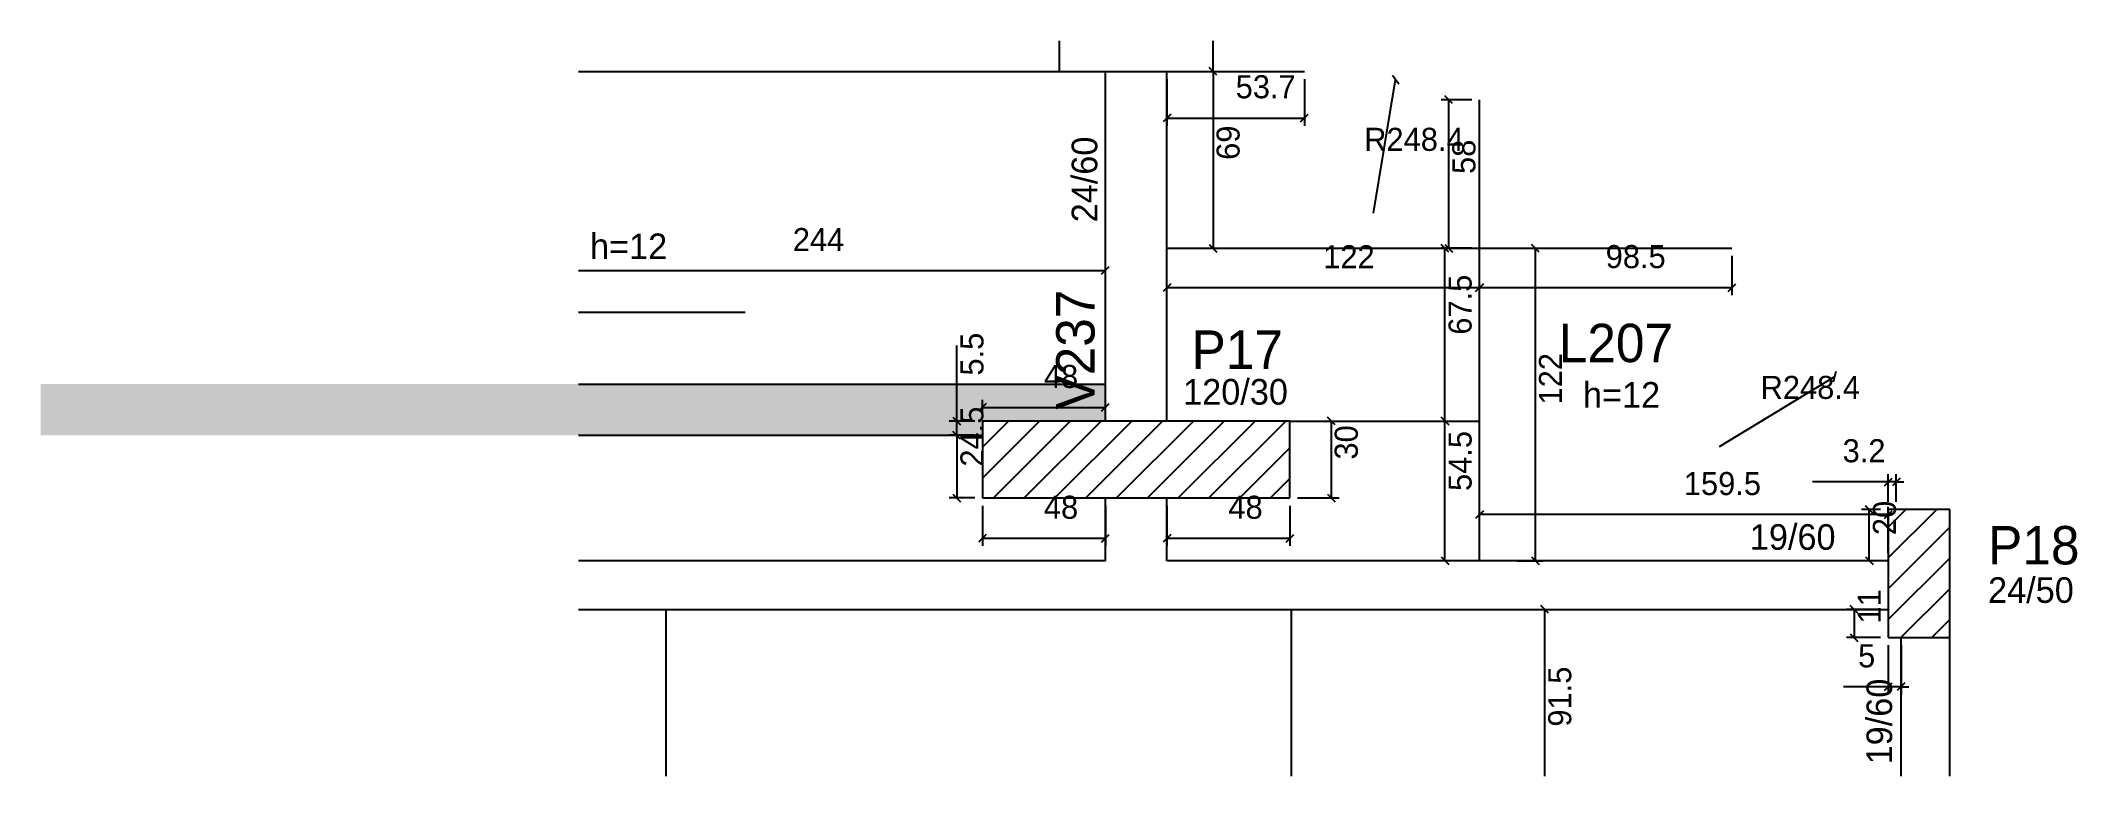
# Model space of a CAD drawing. Header units: metres. Extents: x 5378 to 6173, y 2265 to 2553.
import ezdxf

# ---------------------------------------------------------------- set-up
doc = ezdxf.new("R2010")
doc.units = ezdxf.units.M
for name, color, linetype in [('3', 7, 'Continuous'), ('4', 7, 'Continuous'), ('7', 7, 'Continuous'), ('Hachura', 7, 'Continuous'), ('Painéis', 7, 'Continuous')]:
    doc.layers.add(name, color=color, linetype=linetype)

msp = doc.modelspace()

# ---------------------------------------------------------------- hatches: boundary and pattern name
at = {"layer": 'Hachura'}
h = msp.add_hatch(color=7, dxfattribs=at)
h.dxf.hatch_style = 1
h.paths.add_polyline_path([(5745.86, 2404.08), (5793.86, 2404.08), (5793.86, 2418.58), (5378.36, 2418.58), (5378.36, 2398.58), (5745.86, 2398.58), (5745.86, 2404.08), (5745.86, 2404.08)])

# ---------------------------------------------------------------- linework, layer by layer
at = {"layer": '3', "color": 3, "lineweight": 25}
for p, q in [((5793.86, 2404.08), (5793.86, 2540.58)), ((5817.86, 2404.08), (5817.86, 2540.58)), ((5588.29, 2446.64), (5653.22, 2446.64)), ((5745.86, 2381.84), (5768.11, 2404.08)), ((5745.86, 2393.86), (5756.09, 2404.08)), ((5750.13, 2374.08), (5780.13, 2404.08)), ((5762.15, 2374.08), (5792.15, 2404.08)), ((5774.17, 2374.08), (5804.17, 2404.08)), ((5786.19, 2374.08), (5816.19, 2404.08)), ((5798.21, 2374.08), (5828.21, 2404.08)), ((5810.23, 2374.08), (5840.23, 2404.08)), ((5822.26, 2374.08), (5852.26, 2404.08)), ((5834.28, 2374.08), (5864.28, 2404.08)), ((5846.3, 2374.08), (5865.86, 2393.65)), ((5858.32, 2374.08), (5865.86, 2381.63)), ((5793.86, 2349.58), (5793.86, 2374.08)), ((5817.86, 2349.58), (5817.86, 2374.08)), ((6099.36, 2350.67), (6118.28, 2369.58)), ((6099.36, 2362.69), (6106.25, 2369.58)), ((6099.36, 2338.65), (6123.36, 2362.65)), ((6099.36, 2326.63), (6123.36, 2350.63)), ((6104.34, 2319.58), (6123.36, 2338.61)), ((6116.36, 2319.58), (6123.36, 2326.59)), ((6104.36, 2265.45), (6104.36, 2319.58)), ((6123.36, 2265.45), (6123.36, 2319.58))]:
    msp.add_line(p, q, dxfattribs=at)
for points in [[(5588.29, 2540.58), (5775.86, 2540.58)], [(5835.86, 2540.58), (5871.54, 2540.58)], [(5793.86, 2349.58), (5588.29, 2349.58)], [(6099.36, 2349.58), (5817.86, 2349.58)], [(5588.29, 2330.58), (5820.86, 2330.58)], [(5820.86, 2330.58), (6099.36, 2330.58)]]:
    msp.add_lwpolyline(points, dxfattribs=at)
at = {"layer": '7', "color": 7, "lineweight": 25}
for points in [[(5775.86, 2552.58), (5775.86, 2540.58)], [(5835.86, 2540.58), (5835.86, 2552.58)], [(5775.86, 2540.58), (5835.86, 2540.58)], [(5865.86, 2404.08), (5745.86, 2404.08)], [(5745.86, 2404.08), (5745.86, 2374.08)], [(5865.86, 2374.08), (5865.86, 2404.08)], [(5745.86, 2374.08), (5865.86, 2374.08)], [(6123.36, 2369.58), (6099.36, 2369.58)], [(6099.36, 2369.58), (6099.36, 2319.58)], [(6123.36, 2319.58), (6123.36, 2369.58)], [(6099.36, 2319.58), (6123.36, 2319.58)]]:
    msp.add_lwpolyline(points, dxfattribs=at)
at = {"layer": 'Painéis', "color": 4, "lineweight": 25}
for p, q in [((5817.86, 2537.58), (5817.86, 2519.41)), ((5835.86, 2540.58), (5835.86, 2471.58)), ((5871.54, 2537.58), (5871.54, 2519.41)), ((5898.52, 2485.33), (5907.14, 2537.29)), ((5936.86, 2529.55), (5924.88, 2529.55)), ((5927.88, 2471.58), (5927.88, 2529.55)), ((5817.86, 2522.41), (5871.54, 2522.41)), ((5936.86, 2471.58), (5924.88, 2471.58)), ((5926.38, 2404.08), (5926.38, 2471.58)), ((5954.64, 2471.58), (5964.61, 2471.58)), ((5961.61, 2471.58), (5961.61, 2349.58)), ((6038.34, 2468.58), (6038.34, 2453.2)), ((5588.29, 2462.9), (5793.86, 2462.9)), ((5817.86, 2456.2), (5939.86, 2456.2)), ((5939.86, 2456.2), (6038.34, 2456.2)), ((5735.87, 2404.08), (5735.87, 2433.65)), ((6033.58, 2394.14), (6078.55, 2421.56)), ((5745.86, 2407.08), (5745.86, 2412.45)), ((5745.86, 2409.45), (5793.86, 2409.45)), ((5793.86, 2407.08), (5793.86, 2412.45)), ((5742.86, 2404.08), (5732.87, 2404.08)), ((5735.87, 2398.58), (5735.87, 2404.08)), ((5868.86, 2404.08), (5885.04, 2404.08)), ((5882.04, 2374.08), (5882.04, 2404.08)), ((5926.38, 2349.58), (5926.38, 2404.08)), ((5742.86, 2398.58), (5732.87, 2398.58)), ((5742.86, 2398.58), (5732.87, 2398.58)), ((5735.87, 2398.58), (5735.87, 2395.58)), ((5735.87, 2398.58), (5735.87, 2374.08)), ((6099.36, 2380.33), (6069.77, 2380.33)), ((6099.36, 2372.58), (6099.36, 2383.33)), ((6102.52, 2380.33), (6099.36, 2380.33)), ((6102.52, 2372.58), (6102.52, 2383.33)), ((6102.52, 2380.33), (6105.52, 2380.33)), ((5742.86, 2374.08), (5732.87, 2374.08)), ((5745.86, 2371.08), (5745.86, 2355.38)), ((5793.86, 2371.08), (5793.86, 2355.38)), ((5817.86, 2371.08), (5817.86, 2355.38)), ((5865.86, 2371.08), (5865.86, 2355.38)), ((5868.86, 2374.08), (5885.04, 2374.08)), ((5939.86, 2352.58), (5939.86, 2370.59)), ((6096.36, 2369.58), (6088.99, 2369.58)), ((6091.99, 2349.58), (6091.99, 2369.58)), ((6099.36, 2352.58), (6099.36, 2370.59)), ((6099.36, 2367.59), (5939.86, 2367.59)), ((5745.86, 2358.38), (5793.86, 2358.38)), ((5817.86, 2358.38), (5865.86, 2358.38)), ((5954.64, 2349.58), (5964.61, 2349.58)), ((6096.36, 2349.58), (6088.99, 2349.58)), ((5965.3, 2265.45), (5965.3, 2330.58)), ((6096.36, 2330.58), (6083.03, 2330.58)), ((6086.03, 2330.58), (6086.03, 2319.58)), ((6096.36, 2319.58), (6083.03, 2319.58)), ((6099.36, 2316.58), (6099.36, 2297.37)), ((6104.36, 2316.58), (6104.36, 2297.37)), ((6099.36, 2300.37), (6081.87, 2300.37)), ((6104.36, 2300.37), (6099.36, 2300.37)), ((6104.36, 2300.37), (6107.36, 2300.37))]:
    msp.add_line(p, q, dxfattribs=at)
at = {"layer": 'Painéis', "color": 0, "lineweight": 25}
for p, q in [((5837.36, 2539.08), (5834.36, 2542.08)), ((5908.38, 2535.56), (5905.91, 2539.01)), ((5929.38, 2528.05), (5926.38, 2531.05)), ((5819.36, 2523.91), (5816.36, 2520.91)), ((5870.04, 2520.91), (5873.04, 2523.91)), ((5834.36, 2473.08), (5837.36, 2470.08)), ((5927.88, 2470.08), (5924.88, 2473.08)), ((5926.38, 2473.08), (5929.38, 2470.08)), ((5963.11, 2470.08), (5960.11, 2473.08)), ((5792.36, 2461.4), (5795.36, 2464.4)), ((5819.36, 2457.7), (5816.36, 2454.7)), ((5938.36, 2454.7), (5941.36, 2457.7)), ((5941.36, 2457.7), (5938.36, 2454.7)), ((6036.84, 2454.7), (6039.84, 2457.7)), ((6078.05, 2419.49), (6079.05, 2423.62)), ((5747.36, 2410.95), (5744.36, 2407.95)), ((5792.36, 2407.95), (5795.36, 2410.95)), ((5734.37, 2405.58), (5737.37, 2402.58)), ((5883.54, 2402.58), (5880.54, 2405.58)), ((5927.88, 2402.58), (5924.88, 2405.58)), ((5924.88, 2405.58), (5927.88, 2402.58)), ((5737.37, 2397.08), (5734.37, 2400.08)), ((5737.37, 2397.08), (5734.37, 2400.08)), ((6097.86, 2378.83), (6100.86, 2381.83)), ((6104.02, 2381.83), (6101.02, 2378.83)), ((5734.37, 2375.58), (5737.37, 2372.58)), ((5880.54, 2375.58), (5883.54, 2372.58)), ((5941.36, 2369.09), (5938.36, 2366.09)), ((6093.49, 2368.08), (6090.49, 2371.08)), ((6097.86, 2366.09), (6100.86, 2369.09)), ((5747.36, 2359.88), (5744.36, 2356.88)), ((5792.36, 2356.88), (5795.36, 2359.88)), ((5819.36, 2359.88), (5816.36, 2356.88)), ((5864.36, 2356.88), (5867.36, 2359.88)), ((5924.88, 2351.08), (5927.88, 2348.08)), ((5960.11, 2351.08), (5963.11, 2348.08)), ((6090.49, 2351.08), (6093.49, 2348.08)), ((5966.8, 2329.08), (5963.8, 2332.08)), ((6087.53, 2329.08), (6084.53, 2332.08)), ((6084.53, 2321.08), (6087.53, 2318.08)), ((6097.86, 2298.87), (6100.86, 2301.87)), ((6105.86, 2301.87), (6102.86, 2298.87))]:
    msp.add_line(p, q, dxfattribs=at)
at = {"layer": 'Painéis', "color": 200, "lineweight": 25}
for p, q in [((5939.86, 2349.58), (5939.86, 2529.55)), ((5817.86, 2471.58), (6038.34, 2471.58)), ((5588.29, 2418.58), (5793.86, 2418.58)), ((5865.86, 2404.08), (5939.86, 2404.08)), ((5588.29, 2398.58), (5745.86, 2398.58)), ((5622.36, 2330.58), (5622.36, 2265.45)), ((5866.36, 2330.58), (5866.36, 2265.45))]:
    msp.add_line(p, q, dxfattribs=at)

# ---------------------------------------------------------------- texts
at = {"layer": '3', "color": 3, "lineweight": 25}
for s, p in [('24/60', (5790.7, 2481.7)), ('19/60', (6100.89, 2270.09))]:
    msp.add_text(s, height=10, rotation=90, dxfattribs=at).set_placement(p)
for s, p in [('h=12', (5592.74, 2467.33)), ('120/30', (5824.2, 2410.53)), ('h=12', (5980.24, 2409.36)), ('19/60', (6045.35, 2353.86)), ('24/50', (6138.33, 2333.15))]:
    msp.add_text(s, height=10, dxfattribs=at).set_placement(p)
at = {"layer": '4', "color": 4, "lineweight": 25}
msp.add_text('V237', height=15, rotation=90, dxfattribs=at).set_placement((5789.64, 2408.59))
for s, p in [('L207', (5970.79, 2427.09)), ('P17', (5827.47, 2424.5)), ('P18', (6138.33, 2348.15))]:
    msp.add_text(s, height=15, dxfattribs=at).set_placement(p)
at = {"layer": 'Painéis', "color": 240, "lineweight": 25}
for s, p in [('53.7', (5844.7, 2530.11)), ('R248.4', (5894.86, 2509.59)), ('244', (5671.86, 2470.46)), ('122', (5878.86, 2463.75)), ('98.5', (5989.1, 2463.82)), ('48', (5769.86, 2417.03)), ('R248.4', (6049.56, 2412.76)), ('3.2', (6081.57, 2388.03)), ('159.5', (6019.61, 2375.22)), ('48', (5769.86, 2365.97)), ('48', (5841.86, 2365.97)), ('5', (6087.62, 2307.97))]:
    msp.add_text(s, height=9, dxfattribs=at).set_placement(p)
for s, p in [('69', (5846.24, 2506.08)), ('58', (5938.26, 2500.57)), ('67.5', (5936.78, 2437.83)), ('5.5', (5746.27, 2421.87)), ('122', (5972.05, 2410.58)), ('24.5', (5746.27, 2386.33)), ('30', (5892.35, 2389.08)), ('54.5', (5936.78, 2376.83)), ('20', (6102.4, 2359.58)), ('11', (6096.47, 2325.08)), ('91.5', (5975.67, 2284.83))]:
    msp.add_text(s, height=9, rotation=90, dxfattribs=at).set_placement(p)

doc.saveas('drawing.dxf')
